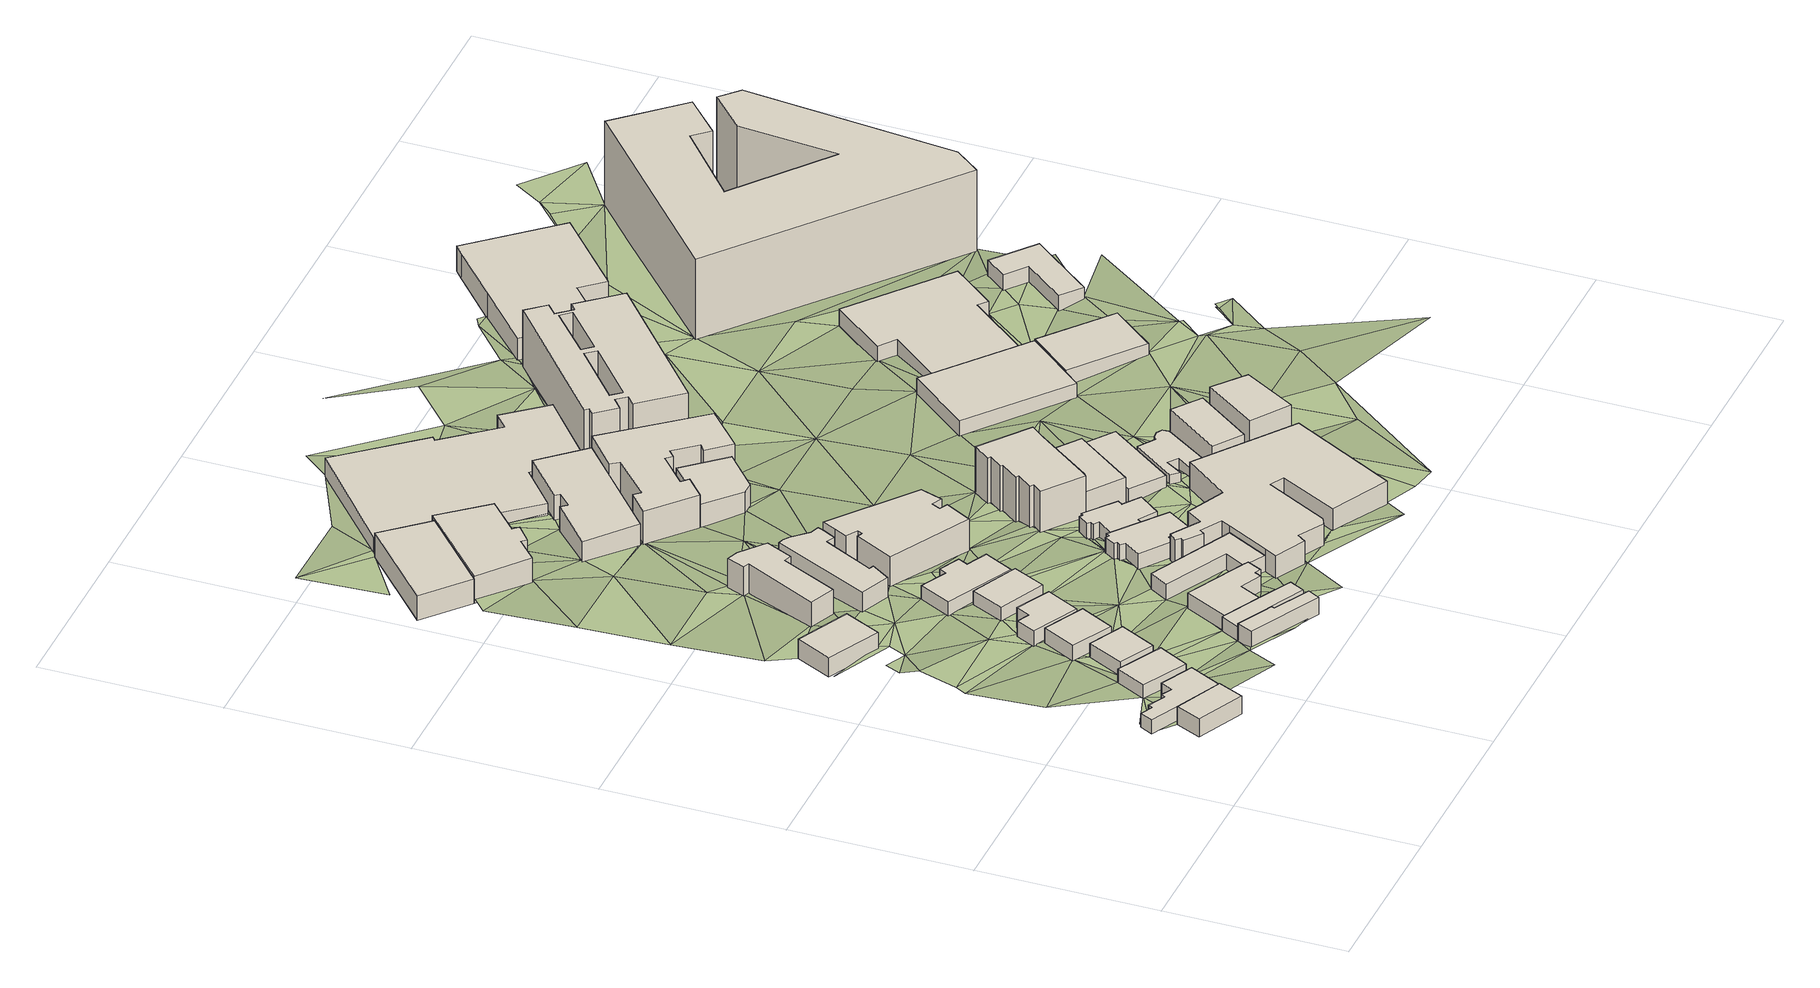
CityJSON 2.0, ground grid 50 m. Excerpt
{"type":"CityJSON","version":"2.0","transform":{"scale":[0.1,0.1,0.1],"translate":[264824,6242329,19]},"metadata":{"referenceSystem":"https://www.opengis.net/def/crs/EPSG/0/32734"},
"CityObjects":{
"building1":{"type":"Building","attributes":{"address":"14 Hares Avenue Salt River Cape Town","building":"house","building:levels":1,"building_height":4.1,"roof_height":38.17,"ground_height":34.07,"plus_code":"4FRW3F84+P8X"},"geometry":[{"type":"Solid","lod":"1","boundaries":[[[[0,1,2,3]],[[1,4,5,2]],[[4,6,7,5]],[[6,0,3,7]],[[3,2,5,7]],[[6,4,1,0]]]]}]},
"building2":{"type":"Building","attributes":{"address":"12 Hares Avenue Salt River Cape Town","building":"house","building:levels":1,"building_height":4.1,"roof_height":36.5,"ground_height":32.4,"plus_code":"4FRW3F84+Q97"},"geometry":[{"type":"Solid","lod":"1","boundaries":[[[[8,9,10,11]],[[9,12,13,10]],[[12,14,15,13]],[[14,16,17,15]],[[16,18,19,17]],[[18,20,21,19]],[[20,22,23,21]],[[22,24,25,23]],[[24,26,27,25]],[[26,8,11,27]],[[11,10,13,15,17,19,21,23,25,27]],[[26,24,22,20,18,16,14,12,9,8]]]]}]},
"building3":{"type":"Building","attributes":{"address":"10 Salt River Cape Town","building":"house","building:levels":1,"building_height":4.1,"roof_height":36.5,"ground_height":32.4,"plus_code":"4FRW3F84+R99"},"geometry":[{"type":"Solid","lod":"1","boundaries":[[[[28,29,30,31]],[[29,32,33,30]],[[32,34,35,33]],[[34,28,31,35]],[[31,30,33,35]],[[34,32,29,28]]]]}]},
"building4":{"type":"Building","attributes":{"address":"8A Hares Avenue Salt River Cape Town","building":"house","building:levels":1,"building_height":4.1,"roof_height":35.34,"ground_height":31.24,"plus_code":"4FRW3F84+VC4"},"geometry":[{"type":"Solid","lod":"1","boundaries":[[[[36,37,38,39]],[[37,40,41,38]],[[40,42,43,41]],[[42,36,39,43]],[[39,38,41,43]],[[42,40,37,36]]]]}]},
"building5":{"type":"Building","attributes":{"address":"1 Booth Road Salt River Cape Town","building":"house","building:levels":1,"building_height":4.1,"roof_height":33.09,"ground_height":28.99,"plus_code":"4FRW3F94+492"},"geometry":[{"type":"Solid","lod":"1","boundaries":[[[[44,45,46,47]],[[45,48,49,46]],[[48,50,51,49]],[[50,44,47,51]],[[47,46,49,51]],[[50,48,45,44]]]]}]},
"building6":{"type":"Building","attributes":{"address":"8 Hares Avenue Salt River Cape Town","building":"house","building:levels":1,"building_height":4.1,"roof_height":35.34,"ground_height":31.24,"plus_code":"4FRW3F84+WC5"},"geometry":[{"type":"Solid","lod":"1","boundaries":[[[[52,53,54,55]],[[53,56,57,54]],[[56,58,59,57]],[[58,52,55,59]],[[55,54,57,59]],[[58,56,53,52]]]]}]},
"building7":{"type":"Building","attributes":{"address":"6 Hares Avenue Salt River Cape Town","building":"house","building:levels":1,"building_height":4.1,"roof_height":34.22,"ground_height":30.12,"plus_code":"4FRW3F84+WFV"},"geometry":[{"type":"Solid","lod":"1","boundaries":[[[[60,61,62,63]],[[61,64,65,62]],[[64,66,67,65]],[[66,68,69,67]],[[68,70,71,69]],[[70,60,63,71]],[[63,62,65,67,69,71]],[[70,68,66,64,61,60]]]]}]},
"building8":{"type":"Building","attributes":{"address":"11 Hares Avenue Salt River Cape Town","building":"house","building:levels":1,"building_height":4.1,"roof_height":37.04,"ground_height":32.94,"plus_code":"4FRW3F84+PGQ"},"geometry":[{"type":"Solid","lod":"1","boundaries":[[[[72,73,74,75]],[[73,76,77,74]],[[76,78,79,77]],[[78,80,81,79]],[[80,82,83,81]],[[82,72,75,83]],[[75,74,77,79,81,83]],[[82,80,78,76,73,72]]]]}]},
"building9":{"type":"Building","attributes":{"address":"9 Hares Avenue Salt River Cape Town","building":"house","building:levels":1,"building_height":4.1,"roof_height":35.93,"ground_height":31.83,"plus_code":"4FRW3F84+QG5"},"geometry":[{"type":"Solid","lod":"1","boundaries":[[[[73,72,84,85]],[[72,86,87,84]],[[86,88,89,87]],[[88,90,91,89]],[[90,92,93,91]],[[92,94,95,93]],[[94,96,97,95]],[[96,73,85,97]],[[85,84,87,89,91,93,95,97]],[[96,94,92,90,88,86,72,73]]]]}]},
"building10":{"type":"Building","attributes":{"address":"4 Hares Avenue Salt River Cape Town","building":"house","building:levels":1,"building_height":4.1,"roof_height":33.7,"ground_height":29.6,"plus_code":"4FRW3F84+XFQ"},"geometry":[{"type":"Solid","lod":"1","boundaries":[[[[98,99,100,101]],[[99,102,103,100]],[[102,104,105,103]],[[104,98,101,105]],[[101,100,103,105]],[[104,102,99,98]]]]}]},
"building11":{"type":"Building","attributes":{"address":"7 Hares Avenue Salt River Cape Town","building":"house","building:levels":1,"building_height":4.1,"roof_height":35.93,"ground_height":31.83,"plus_code":"4FRW3F84+QHV"},"geometry":[{"type":"Solid","lod":"1","boundaries":[[[[106,107,108,109]],[[107,110,111,108]],[[110,112,95,111]],[[112,113,93,95]],[[113,114,115,93]],[[114,116,117,115]],[[116,118,119,117]],[[118,120,121,119]],[[120,106,109,121]],[[109,108,111,95,93,115,117,119,121]],[[120,118,116,114,113,112,110,107,106]]]]}]},
"building12":{"type":"Building","attributes":{"address":"Zhauns House 318 Victoria Road Salt River Cape Town","building":"yes","building:levels":2,"building_height":6.9,"roof_height":34.09,"ground_height":27.19,"plus_code":"4FRW3F94+5C8"},"geometry":[{"type":"Solid","lod":"1","boundaries":[[[[122,123,124,125]],[[123,126,127,124]],[[126,128,129,127]],[[128,130,131,129]],[[130,132,133,131]],[[132,134,135,133]],[[134,136,137,135]],[[136,138,139,137]],[[138,122,125,139]],[[125,124,127,129,131,133,135,137,139]],[[138,136,134,132,130,128,126,123,122]]]]}]},
"building13":{"type":"Building","attributes":{"address":"2 Hares Avenue Salt River Cape Town","building":"house","building:levels":1,"building_height":4.1,"roof_height":32.38,"ground_height":28.28,"plus_code":"4FRW3F94+2GC"},"geometry":[{"type":"Solid","lod":"1","boundaries":[[[[140,141,142,143]],[[141,144,145,142]],[[144,146,147,145]],[[146,148,149,147]],[[148,150,151,149]],[[150,152,153,151]],[[152,154,155,153]],[[154,140,143,155]],[[143,142,145,147,149,151,153,155]],[[154,152,150,148,146,144,141,140]]]]}]},
"building14":{"type":"Building","attributes":{"address":"245 Victoria Road Salt River Cape Town","building":"industrial","building:levels":2,"building_height":6.9,"roof_height":29.63,"ground_height":22.73,"plus_code":"4FRW3F94+F9V"},"geometry":[{"type":"Solid","lod":"1","boundaries":[[[[156,157,158,159]],[[157,160,161,158]],[[160,162,163,161]],[[162,156,159,163]],[[159,158,161,163]],[[162,160,157,156]]]]}]},
"building15":{"type":"Building","attributes":{"address":"320 Victoria Road Salt River Cape Town","building":"yes","building:levels":2,"building_height":6.9,"roof_height":34.09,"ground_height":27.19,"plus_code":"4FRW3F94+4FM"},"geometry":[{"type":"Solid","lod":"1","boundaries":[[[[164,165,166,167]],[[165,168,169,166]],[[168,170,171,169]],[[170,172,173,171]],[[172,174,175,173]],[[174,176,177,175]],[[176,178,179,177]],[[178,180,181,179]],[[180,182,183,181]],[[182,184,185,183]],[[184,186,187,185]],[[186,164,167,187]],[[167,166,169,171,173,175,177,179,181,183,185,187]],[[186,184,182,180,178,176,174,172,170,168,165,164]]]]}]},
"building16":{"type":"Building","attributes":{"address":"5 Hares Avenue Salt River Cape Town","building":"house","building:levels":1,"building_height":4.1,"roof_height":35.35,"ground_height":31.25,"plus_code":"4FRW3F84+RJ9"},"geometry":[{"type":"Solid","lod":"1","boundaries":[[[[188,189,190,191]],[[189,192,193,190]],[[192,194,195,193]],[[194,196,197,195]],[[196,198,199,197]],[[198,200,201,199]],[[200,188,191,201]],[[191,190,193,195,197,199,201]],[[200,198,196,194,192,189,188]]]]}]},
"building17":{"type":"Building","attributes":{"address":"Salt River Cape Town","building":"industrial","building:levels":2,"building_height":6.9,"roof_height":30.37,"ground_height":23.47,"plus_code":"4FRW3F94+FC3"},"geometry":[{"type":"Solid","lod":"1","boundaries":[[[[156,202,203,204]],[[202,205,206,203]],[[205,207,208,206]],[[207,209,210,208]],[[209,211,212,210]],[[211,213,214,212]],[[213,215,216,214]],[[215,157,217,216]],[[157,156,204,217]],[[204,203,206,208,210,212,214,216,217]],[[157,215,213,211,209,207,205,202,156]]]]}]},
"building18":{"type":"Building","attributes":{"address":"326 Victoria Road Salt River Cape Town","building":"apartments","building:levels":3,"building_height":9.7,"roof_height":36.58,"ground_height":26.88,"plus_code":"4FRW3F94+4H6"},"geometry":[{"type":"Solid","lod":"1","boundaries":[[[[165,164,218,219]],[[164,220,221,218]],[[220,222,223,221]],[[222,224,225,223]],[[224,226,227,225]],[[226,228,229,227]],[[228,230,231,229]],[[230,232,233,231]],[[232,234,235,233]],[[234,236,237,235]],[[236,238,239,237]],[[238,240,241,239]],[[240,165,219,241]],[[219,218,221,223,225,227,229,231,233,235,237,239,241]],[[240,238,236,234,232,230,228,226,224,222,220,164,165]]]]}]},
"building19":{"type":"Building","attributes":{"address":"Hares Avenue Salt River Cape Town","building":"house","building:levels":1,"building_height":4.1,"roof_height":34.24,"ground_height":30.14,"plus_code":"4FRW3F84+VJX"},"geometry":[{"type":"Solid","lod":"1","boundaries":[[[[242,243,244,245]],[[243,246,247,244]],[[246,248,249,247]],[[248,250,251,249]],[[250,252,253,251]],[[252,254,255,253]],[[254,256,257,255]],[[256,258,259,257]],[[258,260,261,259]],[[260,262,263,261]],[[262,264,265,263]],[[264,242,245,265]],[[245,244,247,249,251,253,255,257,259,261,263,265]],[[264,262,260,258,256,254,252,250,248,246,243,242]]]]}]},
"building20":{"type":"Building","attributes":{"address":"Hares Avenue Salt River Cape Town","building":"house","building:levels":1,"building_height":4.1,"roof_height":33.08,"ground_height":28.98,"plus_code":"4FRW3F84+WMF"},"geometry":[{"type":"Solid","lod":"1","boundaries":[[[[266,267,268,269]],[[267,270,271,268]],[[270,272,273,271]],[[272,274,275,273]],[[274,276,277,275]],[[276,278,279,277]],[[278,280,281,279]],[[280,282,283,281]],[[282,284,285,283]],[[284,286,287,285]],[[286,288,289,287]],[[288,290,291,289]],[[290,292,293,291]],[[292,266,269,293]],[[269,268,271,273,275,277,279,281,283,285,287,289,291,293]],[[292,290,288,286,284,282,280,278,276,274,272,270,267,266]]]]}]},
"building21":{"type":"Building","attributes":{"address":"255 Victoria Road Salt River Cape Town","building":"retail","building:levels":2,"building_height":6.9,"roof_height":29.99,"ground_height":23.09,"plus_code":"4FRW3F94+9GW"},"geometry":[{"type":"Solid","lod":"1","boundaries":[[[[294,295,296,297]],[[295,298,299,296]],[[298,300,301,299]],[[300,302,303,301]],[[302,304,305,303]],[[304,306,307,305]],[[306,308,309,307]],[[308,310,311,309]],[[310,294,297,311]],[[297,296,299,301,303,305,307,309,311]],[[310,308,306,304,302,300,298,295,294]]]]}]},
"building22":{"type":"Building","attributes":{"address":"Salt River","building":"industrial","building:levels":2,"building_height":6.9,"roof_height":37.43,"ground_height":30.53,"plus_code":"4FRW3F84+QMX"},"geometry":[{"type":"Solid","lod":"1","boundaries":[[[[312,313,314,315]],[[313,316,317,314]],[[316,318,319,317]],[[318,320,321,319]],[[320,322,323,321]],[[322,324,325,323]],[[324,326,327,325]],[[326,328,329,327]],[[328,330,331,329]],[[330,332,333,331]],[[332,334,335,333]],[[334,336,337,335]],[[336,338,339,337]],[[338,340,341,339]],[[340,342,343,341]],[[342,344,345,343]],[[344,346,347,345]],[[346,348,349,347]],[[348,350,351,349]],[[350,352,353,351]],[[352,354,355,353]],[[354,356,357,355]],[[356,312,315,357]],[[315,314,317,319,321,323,325,327,329,331,333,335,337,339,341,343,345,347,349,351,353,355,357]],[[356,354,352,350,348,346,344,342,340,338,336,334,332,330,328,326,324,322,320,318,316,313,312]]]]}]},
"building23":{"type":"Building","attributes":{"address":"259 Victoria Road Salt River 7925 Salt River","building":"retail","building:levels":2,"building_height":6.9,"roof_height":30.71,"ground_height":23.81,"plus_code":"4FRW3F94+8J2"},"geometry":[{"type":"Solid","lod":"1","boundaries":[[[[358,359,360,361]],[[359,362,363,360]],[[362,364,365,363]],[[364,366,367,365]],[[366,368,369,367]],[[368,358,361,369]],[[361,360,363,365,367,369]],[[368,366,364,362,359,358]]]]}]},
"building24":{"type":"Building","attributes":{"building":"commercial","building:levels":4,"building_height":12.5,"roof_height":40.71,"ground_height":28.21,"plus_code":"4FRW3F94+2M9"},"geometry":[{"type":"Solid","lod":"1","boundaries":[[[[370,371,372,373]],[[371,374,375,372]],[[374,376,377,375]],[[376,378,379,377]],[[378,380,381,379]],[[380,382,383,381]],[[382,384,385,383]],[[384,386,387,385]],[[386,388,389,387]],[[388,390,391,389]],[[390,392,393,391]],[[392,394,395,393]],[[394,396,397,395]],[[396,370,373,397]],[[373,372,375,377,379,381,383,385,387,389,391,393,395,397]],[[396,394,392,390,388,386,384,382,380,378,376,374,371,370]]]]}]},
"building25":{"type":"Building","attributes":{"address":"256 Victoria Road Salt River Cape Town","building":"office","building:levels":3,"building_height":9.7,"roof_height":33.51,"ground_height":23.81,"plus_code":"4FRW3F94+9J7"},"geometry":[{"type":"Solid","lod":"1","boundaries":[[[[398,399,400,401]],[[399,402,403,400]],[[402,404,405,403]],[[404,406,407,405]],[[406,408,409,407]],[[408,410,411,409]],[[410,412,413,411]],[[412,414,415,413]],[[414,416,417,415]],[[416,295,418,417]],[[295,294,419,418]],[[294,420,421,419]],[[420,422,423,421]],[[422,424,425,423]],[[424,426,427,425]],[[426,398,401,427]],[[401,400,403,405,407,409,411,413,415,417,418,419,421,423,425,427]],[[426,424,422,420,294,295,416,414,412,410,408,406,404,402,399,398]]]]}]},
"building26":{"type":"Building","attributes":{"building":"retail","building:levels":2,"building_height":6.9,"roof_height":35.11,"ground_height":28.21,"plus_code":"4FRW3F84+XPP"},"geometry":[{"type":"Solid","lod":"1","boundaries":[[[[371,370,428,429]],[[370,430,431,428]],[[430,432,433,431]],[[432,371,429,433]],[[429,428,431,433]],[[432,430,370,371]]]]}]},
"building27":{"type":"Building","attributes":{"address":"Salt River Cape Town","building":"industrial","building:levels":1,"building_height":4.1,"roof_height":26.06,"ground_height":21.96,"plus_code":"4FRW3F94+GGV"},"geometry":[{"type":"Solid","lod":"1","boundaries":[[[[434,435,436,437]],[[435,438,439,436]],[[438,440,441,439]],[[440,442,443,441]],[[442,444,445,443]],[[444,446,447,445]],[[446,448,449,447]],[[448,450,451,449]],[[450,452,453,451]],[[452,454,455,453]],[[454,456,457,455]],[[456,434,437,457]],[[437,436,439,441,443,445,447,449,451,453,455,457]],[[456,454,452,450,448,446,444,442,440,438,435,434]]]]}]},
"building28":{"type":"Building","attributes":{"address":"Salt River","building":"retail","building:levels":1,"building_height":4.1,"roof_height":32.31,"ground_height":28.21,"plus_code":"4FRW3F84+XQ4"},"geometry":[{"type":"Solid","lod":"1","boundaries":[[[[458,459,460,461]],[[459,462,463,460]],[[462,464,465,463]],[[464,466,467,465]],[[466,468,469,467]],[[468,458,461,469]],[[461,460,463,465,467,469]],[[468,466,464,462,459,458]]]]}]},
"building29":{"type":"Building","attributes":{"address":"Salt River","building":"house","building:levels":1,"building_height":4.1,"roof_height":31.55,"ground_height":27.45,"plus_code":"4FRW3F84+WRF"},"geometry":[{"type":"Solid","lod":"1","boundaries":[[[[470,471,472,473]],[[471,474,475,472]],[[474,476,477,475]],[[476,478,479,477]],[[478,480,481,479]],[[480,482,483,481]],[[482,484,485,483]],[[484,486,487,485]],[[486,488,489,487]],[[488,490,491,489]],[[490,492,493,491]],[[492,470,473,493]],[[473,472,475,477,479,481,483,485,487,489,491,493]],[[492,490,488,486,484,482,480,478,476,474,471,470]]]]}]},
"building30":{"type":"Building","attributes":{"address":"Salt River","building":"retail","building:levels":2,"building_height":6.9,"roof_height":35.63,"ground_height":28.73,"plus_code":"4FRW3F84+WV2"},"geometry":[{"type":"Solid","lod":"1","boundaries":[[[[494,495,496,497]],[[495,498,499,496]],[[498,500,501,499]],[[500,494,497,501]],[[497,496,499,501]],[[500,498,495,494]]]]}]},
"building31":{"type":"Building","attributes":{"address":"Salt River","building":"commercial","building:levels":3,"building_height":9.7,"roof_height":38.43,"ground_height":28.73,"plus_code":"4FRW3F84+VWC"},"geometry":[{"type":"Solid","lod":"1","boundaries":[[[[502,503,504,505]],[[503,506,507,504]],[[506,508,509,507]],[[508,502,505,509]],[[505,504,507,509]],[[508,506,503,502]]]]}]},
"building32":{"type":"Building","attributes":{"address":"Manhattan Centre 60 Hopkins Street Salt River Cape Town","building":"industrial","building:levels":5,"building_height":15.3,"roof_height":37.73,"ground_height":22.43,"plus_code":"4FRW3F94+CQP"},"geometry":[{"type":"Solid","lod":"1","boundaries":[[[[510,511,512,513]],[[511,514,515,512]],[[514,516,517,515]],[[516,518,519,517]],[[518,520,521,519]],[[520,522,523,521]],[[522,524,525,523]],[[524,526,527,525]],[[526,528,529,527]],[[528,530,531,529]],[[530,532,533,531]],[[532,534,535,533]],[[534,536,537,535]],[[536,510,513,537]],[[538,539,540,541]],[[539,542,543,540]],[[542,544,545,543]],[[544,538,541,545]],[[546,547,548,549]],[[547,550,551,548]],[[550,552,553,551]],[[552,546,549,553]],[[513,512,515,517,519,521,523,525,527,529,531,533,535,537],[541,540,543,545],[549,548,551,553]],[[536,534,532,530,528,526,524,522,520,518,516,514,511,510],[544,542,539,538],[552,550,547,546]]]]}]},
"building33":{"type":"Building","attributes":{"address":"261B Victoria Road Salt River Cape Town","building":"retail","building:levels":1,"building_height":4.1,"roof_height":29.06,"ground_height":24.96,"plus_code":"4FRW3F94+4V9"},"geometry":[{"type":"Solid","lod":"1","boundaries":[[[[554,555,556,557]],[[555,558,559,556]],[[558,560,561,559]],[[560,562,563,561]],[[562,554,557,563]],[[557,556,559,561,563]],[[562,560,558,555,554]]]]}]},
"building34":{"type":"Building","attributes":{"address":"261 Victoria Road Salt River Cape Town","building":"retail","building:levels":1,"building_height":4.1,"roof_height":29.48,"ground_height":25.38,"plus_code":"4FRW3F94+3X5"},"geometry":[{"type":"Solid","lod":"1","boundaries":[[[[554,562,564,565]],[[562,566,567,564]],[[566,568,569,567]],[[568,554,565,569]],[[565,564,567,569]],[[568,566,562,554]]]]}]},
"building35":{"type":"Building","attributes":{"building":"industrial","building:levels":1,"building_height":4.1,"roof_height":27.08,"ground_height":22.98,"plus_code":"4FRW3F94+5XX"},"geometry":[{"type":"Solid","lod":"1","boundaries":[[[[570,571,572,573]],[[571,574,575,572]],[[574,576,577,575]],[[576,578,579,577]],[[578,580,581,579]],[[580,582,583,581]],[[582,584,585,583]],[[584,570,573,585]],[[573,572,575,577,579,581,583,585]],[[584,582,580,578,576,574,571,570]]]]}]},
"building36":{"type":"Building","attributes":{"address":"48 Hopkins Street Salt River Cape Town","building":"industrial","building:levels":2,"building_height":6.9,"roof_height":27.21,"ground_height":20.31,"plus_code":"4FRW3F94+HWH"},"geometry":[{"type":"Solid","lod":"1","boundaries":[[[[586,587,588,589]],[[587,590,591,588]],[[590,592,593,591]],[[592,594,595,593]],[[594,596,597,595]],[[596,598,599,597]],[[598,600,601,599]],[[600,602,603,601]],[[602,604,605,603]],[[604,586,589,605]],[[589,588,591,593,595,597,599,601,603,605]],[[604,602,600,598,596,594,592,590,587,586]]]]}]},
"building37":{"type":"Building","attributes":{"building":"yes","building:levels":1,"building_height":4.1,"roof_height":27.5,"ground_height":23.4,"plus_code":"4FRW3F95+44F"},"geometry":[{"type":"Solid","lod":"1","boundaries":[[[[606,607,608,609]],[[607,610,611,608]],[[610,612,613,611]],[[612,614,615,613]],[[614,616,617,615]],[[616,606,609,617]],[[609,608,611,613,615,617]],[[616,614,612,610,607,606]]]]}]},
"building38":{"type":"Building","attributes":{"address":"The Herringbone Salt River Cape Town","building":"apartments","building:levels":8,"building:flats":"398","building_height":23.7,"roof_height":45.3,"ground_height":21.6,"plus_code":"4FRW3F95+92G"},"geometry":[{"type":"Solid","lod":"1","boundaries":[[[[618,619,620,621]],[[619,622,623,620]],[[622,624,625,623]],[[624,626,627,625]],[[626,628,629,627]],[[628,630,631,629]],[[630,632,633,631]],[[632,634,635,633]],[[634,636,637,635]],[[636,638,639,637]],[[638,640,641,639]],[[640,618,621,641]],[[621,620,623,625,627,629,631,633,635,637,639,641]],[[640,638,636,634,632,630,628,626,624,622,619,618]]]]}]},
"terrain1":{"type":"TINRelief","geometry":[{"type":"CompositeSurface","lod":"1","boundaries":[[[642,643,1]],[[644,645,646]],[[647,648,646]],[[648,644,646]],[[1,649,642]],[[650,14,648]],[[642,649,651]],[[644,648,14]],[[644,32,652]],[[644,14,28]],[[653,654,652]],[[652,32,653]],[[12,28,14]],[[655,12,642]],[[654,656,657]],[[29,42,32]],[[653,32,42]],[[12,658,28]],[[657,659,660]],[[661,662,660]],[[653,656,654]],[[661,663,662]],[[12,655,658]],[[29,664,42]],[[653,42,40]],[[73,29,28]],[[665,666,667]],[[659,657,656]],[[668,653,40]],[[659,661,660]],[[658,73,28]],[[669,653,668]],[[668,40,669]],[[670,656,653]],[[29,96,664]],[[671,44,672]],[[37,669,40]],[[73,658,673]],[[665,661,674]],[[29,73,96]],[[674,666,665]],[[656,675,659]],[[673,658,676]],[[672,44,677]],[[678,661,659]],[[670,679,656]],[[674,677,666]],[[680,671,681]],[[682,37,664]],[[683,659,675]],[[678,674,661]],[[682,664,96]],[[679,670,52]],[[684,675,685]],[[37,686,669]],[[681,671,672]],[[673,676,687]],[[683,675,684]],[[683,678,659]],[[674,688,677]],[[672,677,689]],[[52,669,686]],[[682,96,94]],[[689,677,688]],[[680,690,691]],[[52,686,679]],[[682,198,37]],[[692,693,694]],[[99,678,683]],[[198,686,37]],[[684,104,683]],[[695,694,693]],[[674,678,154]],[[696,688,674]],[[697,680,681]],[[679,686,60]],[[691,698,699]],[[60,104,684]],[[154,696,674]],[[695,693,700]],[[680,697,690]],[[701,681,672]],[[689,688,702]],[[60,686,104]],[[99,703,678]],[[699,698,704]],[[92,116,705]],[[698,691,690]],[[198,196,686]],[[116,92,706]],[[696,154,707]],[[702,708,689]],[[697,681,709]],[[700,710,706]],[[711,696,707]],[[198,682,712]],[[99,98,703]],[[707,154,150]],[[152,150,154]],[[688,176,702]],[[116,706,120]],[[104,686,713]],[[714,686,196]],[[120,118,116]],[[107,712,682]],[[715,711,226]],[[716,717,160]],[[120,706,718]],[[226,711,707]],[[150,719,707]],[[706,710,720]],[[104,721,98]],[[150,148,719]],[[120,718,106]],[[713,686,714]],[[220,715,226]],[[186,715,220]],[[690,722,698]],[[697,709,723]],[[702,176,136]],[[720,718,706]],[[690,697,723]],[[148,146,144]],[[698,724,725]],[[721,703,98]],[[714,196,726]],[[718,727,106]],[[698,722,724]],[[723,709,728]],[[729,726,196]],[[730,707,719]],[[176,174,136]],[[104,713,721]],[[731,716,160]],[[729,196,732]],[[220,226,222]],[[186,220,164]],[[226,224,222]],[[728,136,733]],[[148,730,719]],[[690,734,722]],[[735,718,720]],[[732,196,736]],[[148,144,730]],[[737,144,703]],[[724,722,738]],[[714,726,739]],[[740,726,729]],[[713,714,741]],[[741,714,742]],[[136,174,733]],[[170,168,172]],[[739,743,714]],[[174,172,733]],[[716,731,744]],[[741,745,713]],[[721,737,703]],[[723,734,690]],[[723,728,733]],[[746,731,160]],[[747,735,720]],[[172,168,733]],[[746,160,157]],[[743,739,748]],[[215,731,746]],[[747,720,749]],[[738,722,750]],[[242,721,751]],[[732,752,753]],[[144,754,730]],[[157,215,746]],[[738,755,756]],[[732,736,752]],[[743,757,758]],[[721,242,759]],[[737,754,144]],[[748,757,743]],[[242,760,761]],[[721,759,737]],[[762,760,242]],[[761,759,242]],[[215,763,731]],[[738,750,755]],[[764,734,723]],[[765,168,165]],[[766,757,748]],[[761,760,767]],[[723,733,768]],[[733,168,769]],[[770,771,772]],[[759,761,773]],[[749,720,774]],[[775,730,754]],[[776,762,242]],[[772,730,777]],[[737,759,778]],[[779,749,780]],[[770,772,781]],[[737,778,754]],[[766,776,757]],[[215,755,763]],[[782,730,775]],[[777,730,782]],[[754,778,783]],[[777,781,772]],[[750,784,755]],[[785,786,762]],[[775,754,787]],[[765,165,788]],[[783,778,789]],[[750,790,791]],[[768,733,769]],[[776,785,762]],[[774,780,749]],[[750,791,784]],[[338,776,766]],[[792,734,764]],[[777,788,781]],[[783,793,754]],[[744,731,794]],[[763,755,784]],[[780,795,779]],[[782,775,796]],[[168,797,769]],[[292,793,783]],[[764,798,799]],[[797,168,765]],[[777,782,800]],[[785,776,801]],[[793,292,802]],[[776,338,801]],[[292,290,803]],[[800,782,804]],[[376,788,777]],[[777,800,805]],[[780,774,806]],[[785,801,803]],[[780,807,795]],[[784,808,763]],[[799,792,764]],[[809,802,292]],[[803,810,292]],[[765,788,376]],[[368,811,812]],[[805,376,777]],[[805,800,813]],[[810,809,292]],[[814,769,797]],[[336,801,338]],[[815,811,368]],[[808,816,763]],[[817,803,801]],[[810,803,817]],[[797,366,814]],[[815,368,818]],[[817,801,336]],[[819,818,368]],[[819,820,818]],[[821,816,808]],[[368,366,819]],[[822,765,376]],[[823,817,336]],[[824,820,819]],[[825,823,336]],[[826,366,797]],[[295,821,808]],[[336,827,825]],[[826,819,366]],[[828,797,765]],[[376,374,829]],[[336,830,827]],[[831,821,832]],[[295,832,821]],[[833,806,834]],[[835,825,827]],[[470,817,823]],[[336,836,830]],[[822,376,829]],[[837,832,295]],[[835,827,838]],[[374,371,839]],[[797,828,826]],[[836,336,840]],[[456,841,794]],[[295,842,837]],[[822,828,765]],[[832,837,843]],[[371,844,839]],[[845,833,834]],[[846,843,837]],[[840,336,833]],[[470,466,817]],[[295,847,842]],[[830,836,484]],[[848,842,849]],[[850,456,851]],[[842,847,849]],[[847,826,828]],[[829,374,852]],[[848,849,853]],[[854,822,829]],[[855,832,843]],[[851,856,850]],[[456,857,841]],[[490,470,492]],[[374,839,852]],[[840,833,858]],[[490,466,470]],[[847,859,849]],[[484,836,495]],[[456,850,857]],[[850,856,860]],[[861,858,833]],[[845,862,833]],[[490,863,466]],[[852,839,466]],[[863,490,488]],[[864,840,858]],[[829,852,854]],[[863,488,486]],[[859,847,865]],[[484,495,486]],[[847,828,865]],[[857,850,860]],[[863,486,495]],[[866,867,868]],[[863,852,466]],[[833,862,861]],[[858,502,864]],[[869,828,822]],[[855,843,870]],[[869,822,854]],[[871,867,866]],[[862,845,872]],[[860,870,857]],[[870,860,855]],[[495,873,863]],[[874,852,863]],[[875,861,862]],[[852,874,854]],[[828,876,865]],[[495,864,873]],[[875,508,861]],[[870,843,877]],[[865,878,859]],[[502,873,864]],[[879,828,869]],[[880,857,870]],[[863,873,874]],[[508,873,502]],[[876,828,879]],[[872,875,862]],[[873,508,875]],[[881,882,883]],[[884,885,880]],[[878,865,876]],[[884,880,870]],[[886,859,878]],[[881,883,887]],[[888,879,869]],[[889,888,869]],[[884,870,877]],[[889,869,554]],[[873,890,874]],[[875,872,891]],[[874,890,892]],[[876,879,888]],[[875,893,873]],[[514,511,894]],[[518,894,511]],[[877,518,895]],[[884,877,895]],[[888,889,896]],[[554,897,889]],[[898,895,518]],[[898,518,511]],[[875,891,893]],[[878,876,899]],[[890,873,900]],[[895,901,884]],[[898,511,902]],[[888,570,876]],[[902,511,886]],[[886,878,899]],[[900,873,893]],[[898,902,903]],[[872,904,891]],[[899,876,905]],[[906,901,895]],[[570,905,876]],[[897,554,907]],[[908,890,900]],[[893,891,909]],[[886,899,910]],[[910,902,886]],[[911,890,908]],[[912,554,911]],[[893,913,900]],[[914,901,906]],[[909,891,904]],[[897,907,915]],[[909,913,893]],[[916,554,912]],[[908,900,917]],[[907,554,918]],[[919,902,910]],[[908,912,911]],[[916,918,554]],[[920,910,899]],[[913,909,921]],[[905,570,922]],[[912,908,923]],[[913,924,925]],[[921,924,913]],[[923,916,912]],[[905,926,899]],[[907,918,927]],[[928,924,921]],[[929,922,570]],[[918,916,930]],[[907,927,929]],[[930,927,918]],[[931,923,908]],[[932,910,920]],[[905,922,926]],[[920,899,618]],[[929,927,933]],[[922,929,926]],[[933,926,929]],[[923,934,616]],[[926,933,616]],[[935,936,937]],[[920,618,932]],[[938,936,935]],[[939,935,937]],[[940,938,935]],[[941,932,618]],[[932,941,942]],[[940,935,939]],[[941,618,942]],[[618,943,942]],[[944,618,640]],[[945,942,943]]]}]}
},
"vertices":[
[240,131,138],[105,192,138],[105,192,192],[240,131,192],[73,121,138],[73,121,192],[208,60,138],[208,60,192],
[50,238,134],[258,137,134],[258,137,175],[50,238,175],[304,230,134],[304,230,175],[212,275,134],[212,275,175],[196,241,134],[196,241,175],[164,257,134],[164,257,175],[158,246,134],[158,246,175],[109,270,134],[109,270,175],[103,258,134],[103,258,175],[68,275,134],[68,275,175],
[314,249,134],[358,333,134],[358,333,175],[314,249,175],[232,399,134],[232,399,175],[188,314,134],[188,314,175],
[377,361,122],[428,462,122],[428,462,163],[377,361,163],[329,511,122],[329,511,163],[278,411,122],[278,411,163],
[115,1206,83],[65,1105,83],[65,1105,141],[115,1206,141],[215,1032,83],[215,1032,141],[264,1134,83],[264,1134,141],
[466,583,117],[352,641,117],[352,641,163],[466,583,163],[304,547,117],[304,547,163],[418,489,117],[418,489,163],
[522,695,106],[426,743,106],[426,743,152],[522,695,152],[406,704,106],[406,704,152],[371,721,106],[371,721,152],[344,667,106],[344,667,152],[475,602,106],[475,602,152],
[621,139,128],[520,190,128],[520,190,180],[621,139,180],[499,147,128],[499,147,180],[701,44,128],[701,44,180],[719,78,128],[719,78,180],[617,131,128],[617,131,180],
[621,139,169],[520,190,169],[627,151,128],[627,151,169],[733,98,128],[733,98,169],[754,140,128],[754,140,169],[662,188,128],[662,188,169],[556,241,128],[556,241,169],[547,243,128],[547,243,169],
[594,813,106],[463,874,106],[463,874,147],[594,813,147],[420,782,106],[420,782,147],[551,722,106],[551,722,147],
[799,271,122],[786,278,122],[786,278,169],[799,271,169],[617,362,122],[617,362,169],[556,241,122],[662,188,122],[692,248,122],[692,248,169],[752,219,122],[752,219,169],[761,237,122],[761,237,169],[778,229,122],[778,229,169],
[372,1494,64],[350,1442,64],[350,1442,151],[372,1494,151],[367,1435,64],[367,1435,151],[265,1230,64],[265,1230,151],[338,1199,64],[338,1199,151],[415,1358,64],[415,1358,151],[437,1351,64],[437,1351,151],[472,1426,64],[472,1426,151],[405,1481,64],[405,1481,151],
[412,921,93],[603,826,93],[603,826,134],[412,921,134],[645,909,93],[645,909,134],[586,938,93],[586,938,134],[600,965,93],[600,965,134],[542,994,93],[542,994,134],[531,973,93],[531,973,134],[457,1010,93],[457,1010,134],
[121,2073,33],[327,2258,33],[327,2258,106],[121,2073,106],[223,2377,33],[223,2377,106],[0,2177,33],[0,2177,106],
[554,1279,79],[574,1317,79],[574,1317,151],[554,1279,151],[581,1333,79],[581,1333,151],[555,1342,79],[555,1342,151],[517,1383,79],[517,1383,151],[500,1395,79],[500,1395,151],[483,1400,79],[483,1400,151],[351,1127,79],[351,1127,151],[436,1092,79],[436,1092,151],[471,1143,79],[471,1143,151],[458,1149,79],[458,1149,151],[530,1291,79],[530,1291,151],
[786,278,117],[799,271,117],[799,271,164],[786,278,164],[847,244,117],[847,244,164],[910,363,117],[910,363,164],[672,480,117],[672,480,164],[640,427,117],[640,427,164],[819,337,117],[819,337,164],
[250,1968,33],[250,1968,114],[121,2073,114],[308,2021,33],[308,2021,114],[320,2008,33],[320,2008,114],[366,2046,33],[366,2046,114],[352,2062,33],[352,2062,114],[440,2142,33],[440,2142,114],[336,2267,33],[336,2267,114],[327,2258,114],
[554,1279,176],[574,1317,176],[535,1242,79],[535,1242,176],[568,1223,79],[568,1223,176],[561,1208,79],[561,1208,176],[546,1215,79],[546,1215,176],[489,1105,79],[489,1105,176],[716,982,79],[716,982,176],[757,1057,79],[757,1057,176],[734,1068,79],[734,1068,176],[746,1093,79],[746,1093,176],[775,1079,79],[775,1079,176],[796,1141,79],[796,1141,176],
[812,654,100],[806,644,100],[806,644,152],[812,654,152],[796,650,100],[796,650,152],[777,621,100],[777,621,152],[785,614,100],[785,614,152],[778,605,100],[778,605,152],[790,593,100],[790,593,152],[757,547,100],[757,547,152],[840,487,100],[840,487,152],[854,504,100],[854,504,152],[913,471,100],[913,471,152],[959,541,100],[959,541,152],
[889,751,92],[883,744,92],[883,744,141],[889,751,141],[874,750,92],[874,750,141],[851,721,92],[851,721,141],[859,714,92],[859,714,141],[853,705,92],[853,705,141],[869,695,92],[869,695,141],[833,649,92],[833,649,141],[904,594,92],[904,594,141],[914,608,92],[914,608,141],[964,577,92],[964,577,141],[1011,637,92],[1011,637,141],[963,671,92],[963,671,141],[973,684,92],[973,684,141],
[665,1922,37],[764,2008,37],[764,2008,110],[665,1922,110],[658,2125,37],[658,2125,110],[532,2018,37],[532,2018,110],[542,2006,37],[542,2006,110],[506,1971,37],[506,1971,110],[492,1988,37],[492,1988,110],[366,1879,37],[366,1879,110],[492,1773,37],[492,1773,110],
[910,363,104],[847,244,104],[847,244,184],[910,363,184],[828,208,104],[828,208,184],[915,164,104],[915,164,184],[933,189,104],[933,189,184],[1003,148,104],[1003,148,184],[1025,159,104],[1025,159,184],[1119,336,104],[1119,336,184],[1158,315,104],[1158,315,184],[1072,151,104],[1072,151,184],[1237,69,104],[1237,69,184],[1398,367,104],[1398,367,184],[1139,558,104],[1139,558,184],[1043,432,104],[1043,432,184],[933,483,104],[933,483,184],[902,438,104],[902,438,184],[824,488,104],[824,488,184],[804,467,104],[804,467,184],[816,455,104],[816,455,184],[808,447,104],[808,447,184],[856,411,104],[856,411,184],[866,424,104],[866,424,184],[924,389,104],[924,389,184],
[674,1712,48],[617,1662,48],[617,1662,117],[674,1712,117],[710,1577,48],[710,1577,117],[743,1577,48],[743,1577,117],[843,1664,48],[843,1664,117],[746,1775,48],[746,1775,117],
[951,767,79],[1074,931,79],[1074,931,217],[951,767,217],[1098,960,79],[1098,960,217],[965,1062,79],[965,1062,217],[928,1015,79],[928,1015,217],[935,1010,79],[935,1010,217],[907,973,79],[907,973,217],[912,969,79],[912,969,217],[874,920,79],[874,920,217],[882,915,79],[882,915,217],[849,872,79],[849,872,217],[858,865,79],[858,865,217],[838,840,79],[838,840,217],[942,759,79],[942,759,217],
[617,1662,37],[674,1712,37],[674,1712,145],[617,1662,145],[655,1730,37],[655,1730,145],[737,1802,37],[737,1802,145],[753,1786,37],[753,1786,145],[772,1803,37],[772,1803,145],[825,1741,37],[825,1741,145],[805,1725,37],[805,1725,145],[860,1663,37],[860,1663,145],[968,1760,37],[968,1760,145],[764,2008,145],[665,1922,145],[681,1900,37],[681,1900,145],[576,1801,37],[576,1801,145],[560,1819,37],[560,1819,145],[498,1767,37],[498,1767,145],
[951,767,161],[1074,931,161],[1049,694,79],[1049,694,161],[1172,858,79],[1172,858,161],
[537,2631,15],[250,2392,15],[250,2392,71],[537,2631,71],[548,2041,15],[548,2041,71],[659,2135,15],[659,2135,71],[711,2079,15],[711,2079,71],[730,2095,15],[730,2095,71],[779,2036,15],[779,2036,71],[961,2187,15],[961,2187,71],[868,2299,15],[868,2299,71],[826,2264,15],[826,2264,71],[708,2405,15],[708,2405,71],[719,2414,15],[719,2414,71],
[1172,858,84],[1049,694,84],[1049,694,133],[1172,858,133],[1042,683,84],[1042,683,133],[1132,618,84],[1132,618,133],[1270,806,84],[1270,806,133],[1180,871,84],[1180,871,133],
[1237,735,84],[1148,614,84],[1148,614,126],[1237,735,126],[1167,593,84],[1167,593,126],[1197,640,84],[1197,640,126],[1223,620,84],[1223,620,126],[1195,580,84],[1195,580,126],[1235,548,84],[1235,548,126],[1328,685,84],[1328,685,126],[1327,704,84],[1327,704,126],[1310,713,84],[1310,713,126],[1291,711,84],[1291,711,126],[1283,704,84],[1283,704,126],
[1441,640,84],[1364,697,84],[1364,697,166],[1441,640,166],[1249,540,84],[1249,540,166],[1326,484,84],[1326,484,166],
[1454,626,92],[1348,478,92],[1348,478,194],[1454,626,194],[1453,408,92],[1453,408,194],[1540,556,92],[1540,556,194],
[1329,2133,19],[1234,2244,19],[1234,2244,187],[1329,2133,187],[1214,2227,19],[1214,2227,187],[1179,2268,19],[1179,2268,187],[1210,2295,19],[1210,2295,187],[1165,2347,19],[1165,2347,187],[808,2044,19],[808,2044,187],[816,2034,19],[816,2034,187],[800,2020,19],[800,2020,187],[847,1965,19],[847,1965,187],[877,1990,19],[877,1990,187],[900,1963,19],[900,1963,187],[876,1942,19],[876,1942,187],[971,1830,19],[971,1830,187],[1040,2136,19],[1064,2108,19],[1064,2108,187],[1040,2136,187],[915,1982,19],[915,1982,187],[891,2010,19],[891,2010,187],[1176,2255,19],[1201,2227,19],[1201,2227,187],[1176,2255,187],[1079,2122,19],[1079,2122,187],[1055,2149,19],[1055,2149,187],
[1617,1156,52],[1356,1370,52],[1356,1370,101],[1617,1156,101],[1217,1203,52],[1217,1203,101],[1477,989,52],[1477,989,101],[1515,1034,52],[1515,1034,101],
[1515,1034,105],[1617,1156,105],[1700,884,52],[1700,884,105],[1800,1006,52],[1800,1006,105],
[1600,1670,30],[1479,1523,30],[1479,1523,81],[1600,1670,81],[1524,1487,30],[1524,1487,81],[1405,1342,30],[1405,1342,81],[1599,1185,30],[1599,1185,81],[1739,1356,30],[1739,1356,81],[1764,1335,30],[1764,1335,81],[1863,1456,30],[1863,1456,81],
[1714,2433,6],[1516,2658,6],[1516,2658,82],[1714,2433,82],[1489,2635,6],[1489,2635,82],[1348,2512,6],[1348,2512,82],[1187,2370,6],[1187,2370,82],[1255,2293,6],[1255,2293,82],[1280,2315,6],[1280,2315,82],[1356,2229,6],[1356,2229,82],[1450,2312,6],[1450,2312,82],[1505,2250,6],[1505,2250,82],
[1929,1401,36],[1882,1342,36],[1882,1342,85],[1929,1401,85],[1940,1296,36],[1940,1296,85],[1847,1180,36],[1847,1180,85],[1903,1134,36],[1903,1134,85],[2044,1308,36],[2044,1308,85],
[1915,2418,11],[1424,1987,11],[1424,1987,263],[1915,2418,263],[2047,1476,11],[2047,1476,263],[2105,1549,11],[2105,1549,263],[2168,2148,11],[2168,2148,263],[2116,2197,11],[2116,2197,263],[2014,2102,11],[2014,2102,263],[1989,1822,11],[1989,1822,263],[1731,2028,11],[1731,2028,263],[1930,2197,11],[1930,2197,263],[1971,2151,11],[1971,2151,263],[2074,2245,11],[2074,2245,263],
[258,137,144],[50,238,138],[188,314,138],[75,280,138],[109,270,138],[158,246,138],[164,257,138],[240,131,144],[196,241,138],[208,60,144],[75,530,126],[304,547,122],[78,746,114],[431,58,144],[344,667,111],[93,776,114],[475,141,139],[326,780,111],[130,888,114],[202,955,98],[122,938,100],[142,982,100],[377,361,134],[225,1005,98],[215,1032,98],[50,1085,100],[326,530,122],[418,489,122],[352,641,122],[75,1280,83],[265,1230,82],[499,147,139],[326,1030,98],[371,721,111],[610,72,139],[264,1134,98],[412,921,98],[475,602,117],[75,1530,70],[350,1442,68],[617,362,128],[420,782,111],[426,743,111],[406,704,111],[576,530,117],[701,44,139],[351,1127,98],[338,1199,82],[326,1780,56],[75,1780,61],[617,131,139],[719,78,134],[621,139,139],[627,151,139],[436,1092,98],[326,1530,68],[250,1968,45],[75,2030,50],[733,98,134],[367,1435,68],[437,1351,82],[603,826,106],[121,2073,50],[692,248,128],[754,140,134],[489,1105,93],[415,1358,82],[372,1494,68],[827,30,134],[471,1143,93],[819,337,122],[777,621,111],[757,547,111],[458,1149,93],[75,2530,27],[75,2280,37],[828,208,122],[576,1030,93],[913,156,122],[796,650,111],[366,1879,56],[498,1767,52],[320,2008,45],[308,2021,45],[804,467,111],[847,244,122],[405,1481,68],[808,447,111],[716,982,87],[250,2392,33],[856,411,111],[576,1530,65],[492,1773,52],[915,164,122],[910,363,122],[827,780,100],[366,2046,45],[824,488,111],[816,455,111],[778,605,111],[790,593,111],[840,487,111],[326,2530,22],[785,614,111],[326,2280,33],[933,189,122],[902,438,111],[1003,148,126],[492,1988,41],[806,644,111],[924,389,122],[866,424,111],[838,840,100],[440,2142,45],[352,2062,45],[913,471,111],[854,504,111],[851,721,100],[833,649,111],[853,705,100],[904,594,111],[548,2041,41],[560,1819,52],[827,1280,73],[933,483,111],[869,695,100],[617,1662,52],[710,1577,60],[746,1093,87],[734,1068,87],[757,1057,87],[859,714,100],[1195,8,126],[849,872,100],[959,541,104],[827,1030,87],[874,750,100],[1025,159,115],[1072,151,126],[775,1079,87],[874,920,87],[889,751,100],[532,2018,41],[964,577,104],[914,608,111],[858,865,100],[796,1141,87],[883,744,100],[506,1971,41],[542,2006,41],[665,1922,41],[942,759,100],[537,2631,19],[1119,336,115],[882,915,87],[827,1530,60],[576,1801,52],[681,1900,52],[907,973,87],[1078,530,104],[951,767,100],[1011,637,104],[912,969,87],[928,1015,87],[1237,69,120],[1158,315,115],[658,2125,41],[1049,694,92],[1042,683,92],[655,1730,52],[674,1712,52],[935,1010,87],[743,1577,60],[737,1802,48],[659,2135,41],[1132,618,104],[753,1786,48],[805,1725,48],[772,1803,48],[711,2079,37],[1078,1280,67],[1148,614,104],[825,1741,48],[1167,593,104],[860,1663,48],[1195,580,104],[1078,1530,54],[1078,1030,79],[1235,548,97],[730,2095,37],[779,2036,37],[1398,367,109],[1328,30,120],[1197,640,104],[1249,540,97],[800,2020,37],[1223,620,97],[1180,871,92],[1326,484,97],[612,2710,9],[847,1965,37],[808,2044,37],[1172,858,92],[1402,16,120],[816,2034,37],[968,1760,43],[877,1990,37],[876,1942,37],[827,2280,25],[708,2405,25],[1328,1030,72],[900,1963,37],[1217,1203,60],[961,2187,23],[826,2264,25],[855,2435,15],[1348,478,97],[971,1830,43],[868,2299,25],[1453,408,97],[1579,280,102],[1328,780,85],[1441,640,97],[1078,1780,43],[915,1982,37],[1040,2136,34],[891,2010,37],[1356,1370,60],[1078,2280,23],[1064,2108,34],[1714,391,98],[1579,780,78],[1477,989,64],[1579,530,92],[1328,1780,38],[1165,2347,23],[1328,2030,28],[1328,1530,47],[995,2558,14],[1176,2255,23],[1055,2149,34],[1079,2122,34],[1178,2410,14],[870,2765,6],[1329,2133,28],[1201,2227,23],[1479,1523,40],[1405,1342,60],[1700,884,78],[1830,530,87],[1515,1034,64],[1830,780,75],[1179,2268,23],[1187,2370,23],[1524,1487,40],[1599,1185,52],[1255,2293,19],[1424,1987,28],[1819,798,74],[1299,2515,13],[1356,2229,19],[1280,2315,19],[2081,280,90],[1579,1780,30],[1348,2512,13],[1764,1335,44],[1861,865,74],[1909,657,74],[1505,2250,19],[1800,1006,58],[1830,1030,58],[1896,734,74],[1328,2530,13],[1739,1356,44],[1847,1180,44],[1869,857,74],[1830,1280,44],[1450,2312,19],[1579,2280,19],[2016,782,66],[1830,1530,33],[1903,1134,58],[1963,797,66],[1955,804,74],[2047,1476,25],[1882,1342,44],[1977,814,66],[1863,1456,33],[1940,1296,44],[2120,1171,36],[1714,2433,11],[1929,1401,44],[2081,1280,36],[1830,2030,21],[1731,2028,21],[1989,1822,21],[1930,2197,16],[2014,2102,15],[1971,2151,15],[1830,2530,11],[1868,2573,11],[2081,2530,7],[2081,2280,11],[1920,2654,11]
]}
